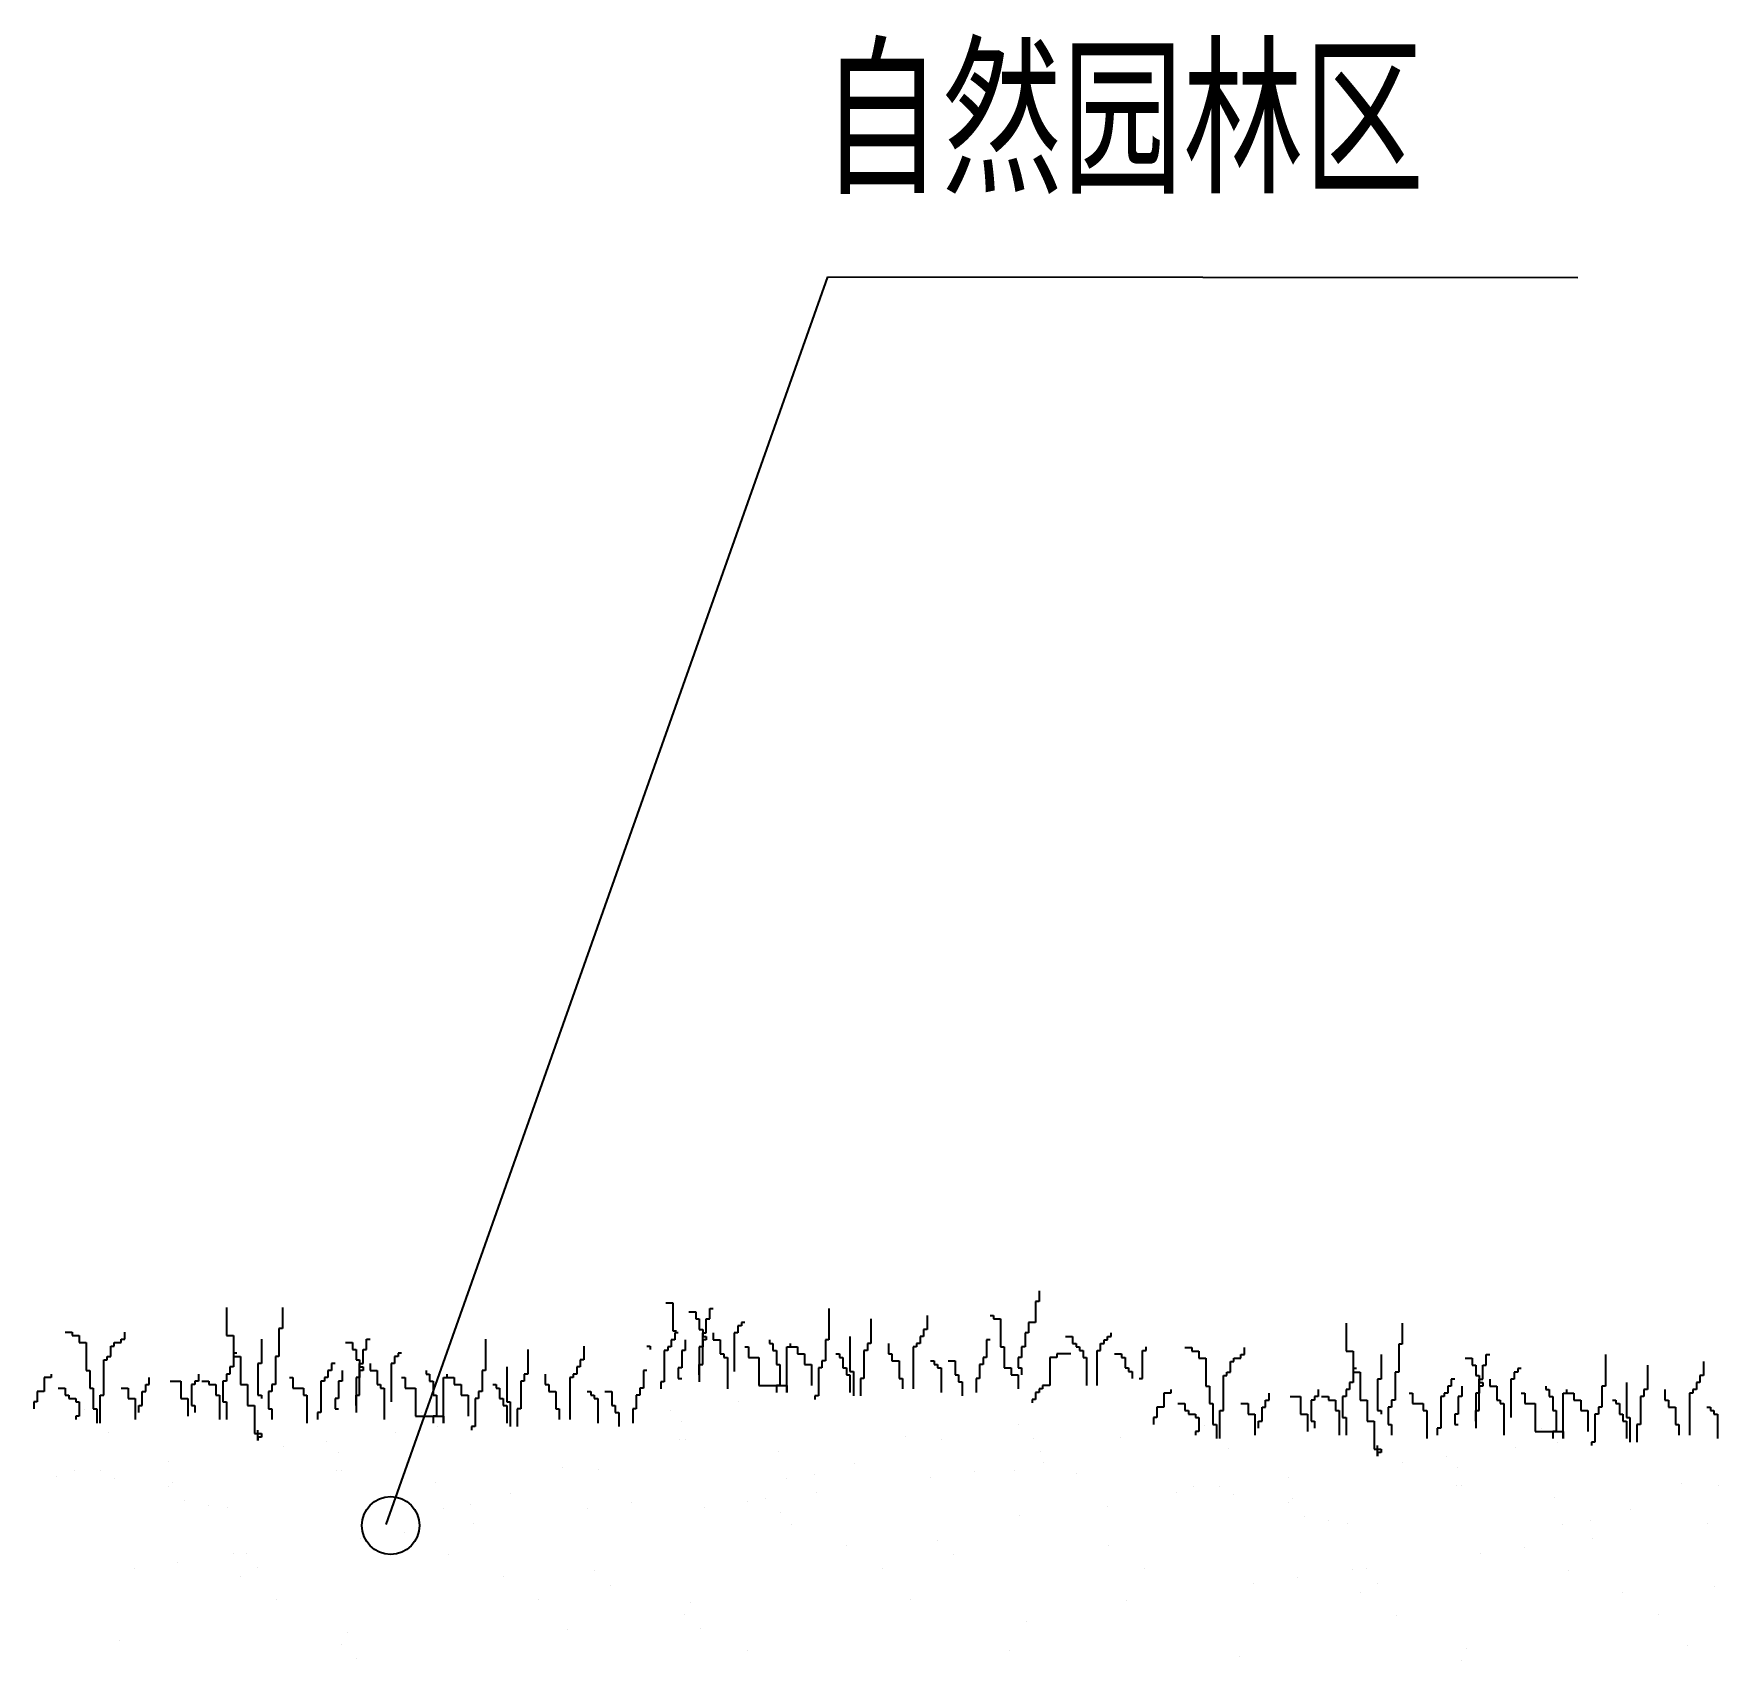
# Model space of a CAD drawing. Extents: x -2485 to 10115, y 1417 to 7253.
# Drawn here: x 4705.6 to 5105.6, y 5297.1 to 5683.2 of the extents above; entities that cross this region are included whole.
import ezdxf

# ---------------------------------------------------------------- set-up
doc = ezdxf.new("R2010")
doc.units = 0
doc.header["$MEASUREMENT"] = 0
for name, color, linetype in [('TEST', 41, 'CONTINUOUS'), ('TEXT', 41, 'CONTINUOUS'), ('TREE', 3, 'CONTINUOUS')]:
    doc.layers.add(name, color=color, linetype=linetype)
doc.styles.add('STYLE1', font='SimSun.ttf', dxfattribs={"width": 0.7})

msp = doc.modelspace()

# ---------------------------------------------------------------- linework, layer by layer
at = {"layer": 'TEST'}
for p, q in [((4789.25, 5329.38), (4894.17, 5625.54)), ((4894.17, 5625.54), (5072.23, 5625.39))]:
    msp.add_line(p, q, dxfattribs=at)
msp.add_circle((4790.33, 5329.11), 6.85, dxfattribs=at)
at = {"layer": 'TREE', "linetype": 'CONTINUOUS'}
for p, q in [((4855.69, 5381.96), (4857.36, 5381.96)), ((4857.36, 5381.96), (4857.36, 5375.31)), ((4943.51, 5382.3), (4943.51, 5377.32)), ((4944.34, 5382.3), (4943.51, 5382.3)), ((4944.34, 5384.8), (4944.34, 5382.3)), ((4751.32, 5380.86), (4751.32, 5374.21)), ((4764.64, 5380.86), (4764.64, 5375.88)), ((4861.13, 5379.81), (4862.8, 5379.81)), ((4862.8, 5379.81), (4862.8, 5378.15)), ((4862.8, 5378.15), (4863.63, 5378.15)), ((4863.63, 5378.15), (4863.63, 5375.66)), ((4865.3, 5378.15), (4866.13, 5378.15)), ((4865.3, 5374.83), (4865.3, 5378.15)), ((4866.13, 5380.64), (4866.96, 5380.64)), ((4866.13, 5378.15), (4866.13, 5380.64)), ((4873.62, 5377.32), (4873.62, 5376.49)), ((4874.45, 5377.32), (4873.62, 5377.32)), ((4894.42, 5380.64), (4894.42, 5373.17)), ((4904.4, 5378.15), (4904.4, 5372.33)), ((4917.71, 5378.98), (4917.71, 5375.66)), ((4932.69, 5378.98), (4933.52, 5378.98)), ((4933.52, 5378.98), (4933.52, 5378.15)), ((4933.52, 5378.15), (4935.19, 5378.15)), ((4935.19, 5378.15), (4935.19, 5371.5)), ((4941.84, 5377.32), (4941.84, 5374.83)), ((4943.51, 5377.32), (4941.84, 5377.32)), ((5017.23, 5377.17), (5017.23, 5370.52)), ((5030.55, 5377.17), (5030.55, 5372.19)), ((4713.05, 5375.04), (4714.71, 5375.04)), ((4714.71, 5375.04), (4714.71, 5374.21)), ((4714.71, 5374.21), (4716.38, 5374.21)), ((4716.38, 5374.21), (4716.38, 5372.55)), ((4726.36, 5373.38), (4727.19, 5373.38)), ((4726.36, 5372.55), (4726.36, 5373.38)), ((4727.19, 5373.38), (4727.19, 5375.04)), ((4751.32, 5374.21), (4752.99, 5374.21)), ((4752.99, 5374.21), (4752.99, 5369.23)), ((4759.64, 5373.38), (4759.64, 5367.57)), ((4763.8, 5375.88), (4763.8, 5369.23)), ((4764.64, 5375.88), (4763.8, 5375.88)), ((4784.6, 5373.38), (4785.44, 5373.38)), ((4784.6, 5370.89), (4784.6, 5373.38)), ((4812.89, 5373.38), (4812.89, 5365.91)), ((4856.97, 5373.17), (4856.97, 5371.5)), ((4857.81, 5373.17), (4856.97, 5373.17)), ((4857.36, 5375.31), (4858.19, 5375.31)), ((4857.81, 5374.83), (4857.81, 5373.17)), ((4858.64, 5374.83), (4857.81, 5374.83)), ((4860.3, 5373.17), (4860.3, 5370.67)), ((4863.63, 5375.66), (4864.46, 5375.66)), ((4864.46, 5375.66), (4864.46, 5374)), ((4864.46, 5374.83), (4865.3, 5374.83)), ((4864.46, 5367.35), (4864.46, 5374.83)), ((4864.46, 5374), (4865.3, 5374)), ((4864.46, 5373.17), (4864.46, 5371.5)), ((4865.3, 5373.17), (4864.46, 5373.17)), ((4865.3, 5374), (4865.3, 5373.17)), ((4866.96, 5374.83), (4866.96, 5373.17)), ((4866.96, 5373.17), (4868.62, 5373.17)), ((4868.62, 5373.17), (4868.62, 5369.84)), ((4871.95, 5374.83), (4871.95, 5365.69)), ((4872.78, 5374.83), (4871.95, 5374.83)), ((4872.78, 5376.49), (4872.78, 5374.83)), ((4873.62, 5376.49), (4872.78, 5376.49)), ((4880.27, 5373.17), (4880.27, 5372.33)), ((4893.58, 5373.17), (4893.58, 5368.18)), ((4894.42, 5373.17), (4893.58, 5373.17)), ((4899.41, 5374), (4899.41, 5365.69)), ((4916.05, 5374), (4916.05, 5372.33)), ((4916.88, 5374), (4916.05, 5374)), ((4916.88, 5375.66), (4916.88, 5374)), ((4917.71, 5375.66), (4916.88, 5375.66)), ((4931.86, 5373.17), (4931.86, 5369.01)), ((4932.69, 5373.17), (4931.86, 5373.17)), ((4941.01, 5374.83), (4941.01, 5371.5)), ((4941.84, 5374.83), (4941.01, 5374.83)), ((4950.6, 5374), (4952.27, 5374)), ((4952.27, 5374), (4952.27, 5372.33)), ((4959.75, 5373.17), (4960.59, 5373.17)), ((4959.75, 5372.33), (4959.75, 5373.17)), ((4960.59, 5374), (4961.42, 5374)), ((4960.59, 5373.17), (4960.59, 5374)), ((4961.42, 5374), (4961.42, 5374.83)), ((4716.38, 5372.55), (4718.04, 5372.55)), ((4718.04, 5372.55), (4718.04, 5365.91)), ((4723.03, 5369.23), (4723.86, 5369.23)), ((4723.03, 5368.4), (4723.03, 5369.23)), ((4723.86, 5371.72), (4724.7, 5371.72)), ((4723.86, 5369.23), (4723.86, 5371.72)), ((4724.7, 5372.55), (4726.36, 5372.55)), ((4724.7, 5371.72), (4724.7, 5372.55)), ((4752.99, 5370.06), (4752.99, 5366.74)), ((4753.82, 5370.06), (4752.99, 5370.06)), ((4752.99, 5369.23), (4754.65, 5369.23)), ((4754.65, 5369.23), (4754.65, 5362.58)), ((4762.97, 5369.23), (4762.97, 5362.58)), ((4763.8, 5369.23), (4762.97, 5369.23)), ((4779.61, 5372.55), (4781.28, 5372.55)), ((4781.28, 5372.55), (4781.28, 5370.89)), ((4781.28, 5370.89), (4782.11, 5370.89)), ((4782.11, 5370.89), (4782.11, 5368.4)), ((4783.77, 5370.89), (4784.6, 5370.89)), ((4783.77, 5367.57), (4783.77, 5370.89)), ((4791.26, 5369.23), (4791.26, 5367.57)), ((4792.09, 5369.23), (4791.26, 5369.23)), ((4792.09, 5370.06), (4792.09, 5369.23)), ((4792.92, 5370.06), (4792.09, 5370.06)), ((4822.88, 5370.89), (4822.88, 5365.07)), ((4836.19, 5371.72), (4836.19, 5368.4)), ((4851.17, 5371.72), (4852, 5371.72)), ((4852, 5371.72), (4852, 5370.89)), ((4855.31, 5370.67), (4855.31, 5363.2)), ((4856.14, 5370.67), (4855.31, 5370.67)), ((4856.14, 5371.5), (4856.14, 5370.67)), ((4856.97, 5371.5), (4856.14, 5371.5)), ((4859.47, 5370.67), (4859.47, 5366.52)), ((4860.3, 5370.67), (4859.47, 5370.67)), ((4863.63, 5371.5), (4863.63, 5363.2)), ((4864.46, 5371.5), (4863.63, 5371.5)), ((4868.62, 5369.84), (4869.46, 5369.84)), ((4869.46, 5369.84), (4869.46, 5369.01)), ((4869.46, 5369.01), (4870.29, 5369.01)), ((4870.29, 5369.01), (4870.29, 5361.53)), ((4874.45, 5371.5), (4875.28, 5371.5)), ((4875.28, 5371.5), (4875.28, 5369.01)), ((4875.28, 5369.01), (4877.78, 5369.01)), ((4877.78, 5369.01), (4877.78, 5362.36)), ((4880.27, 5372.33), (4881.1, 5372.33)), ((4881.1, 5372.33), (4881.1, 5370.67)), ((4881.1, 5370.67), (4881.94, 5370.67)), ((4881.94, 5370.67), (4881.94, 5367.35)), ((4884.43, 5371.5), (4885.26, 5371.5)), ((4884.43, 5360.7), (4884.43, 5371.5)), ((4885.26, 5371.5), (4885.26, 5372.33)), ((4885.26, 5371.5), (4886.93, 5371.5)), ((4886.93, 5371.5), (4886.93, 5369.84)), ((4886.93, 5369.84), (4888.59, 5369.84)), ((4888.59, 5369.84), (4888.59, 5367.35)), ((4896.08, 5369.84), (4896.91, 5369.84)), ((4896.91, 5369.84), (4896.91, 5369.01)), ((4896.91, 5369.01), (4897.74, 5369.01)), ((4897.74, 5369.01), (4897.74, 5366.52)), ((4902.74, 5370.67), (4902.74, 5364.03)), ((4903.57, 5370.67), (4902.74, 5370.67)), ((4903.57, 5372.33), (4903.57, 5370.67)), ((4904.4, 5372.33), (4903.57, 5372.33)), ((4908.56, 5372.33), (4908.56, 5369.84)), ((4908.56, 5369.84), (4909.39, 5369.84)), ((4909.39, 5369.84), (4909.39, 5368.18)), ((4914.39, 5371.5), (4914.39, 5361.53)), ((4915.22, 5371.5), (4914.39, 5371.5)), ((4915.22, 5372.33), (4915.22, 5371.5)), ((4916.05, 5372.33), (4915.22, 5372.33)), ((4931.03, 5369.01), (4931.03, 5367.35)), ((4931.86, 5369.01), (4931.03, 5369.01)), ((4935.19, 5371.5), (4936.02, 5371.5)), ((4936.02, 5371.5), (4936.02, 5366.52)), ((4939.35, 5369.01), (4939.35, 5366.52)), ((4940.18, 5369.01), (4939.35, 5369.01)), ((4940.18, 5371.5), (4940.18, 5369.01)), ((4941.01, 5371.5), (4940.18, 5371.5)), ((4946.84, 5369.01), (4946.84, 5362.36)), ((4948.5, 5369.01), (4946.84, 5369.01)), ((4948.5, 5369.84), (4948.5, 5369.01)), ((4951.83, 5369.84), (4948.5, 5369.84)), ((4952.27, 5372.33), (4953.1, 5372.33)), ((4953.1, 5372.33), (4953.1, 5371.5)), ((4953.1, 5371.5), (4953.93, 5371.5)), ((4953.93, 5371.5), (4953.93, 5370.67)), ((4953.93, 5370.67), (4954.76, 5370.67)), ((4954.76, 5370.67), (4954.76, 5369.01)), ((4954.76, 5369.01), (4955.59, 5369.01)), ((4955.59, 5369.01), (4955.59, 5362.36)), ((4958.09, 5370.67), (4958.92, 5370.67)), ((4958.09, 5362.36), (4958.09, 5370.67)), ((4958.92, 5372.33), (4959.75, 5372.33)), ((4958.92, 5370.67), (4958.92, 5372.33)), ((4962.25, 5369.84), (4963.91, 5369.84)), ((4963.91, 5369.84), (4963.91, 5369.01)), ((4963.91, 5369.01), (4964.75, 5369.01)), ((4964.75, 5369.01), (4964.75, 5366.52)), ((4968.91, 5370.67), (4969.74, 5370.67)), ((4968.91, 5364.03), (4968.91, 5370.67)), ((4969.74, 5370.67), (4969.74, 5371.5)), ((4978.96, 5371.35), (4980.63, 5371.35)), ((4980.63, 5371.35), (4980.63, 5370.52)), ((4980.63, 5370.52), (4982.29, 5370.52)), ((4982.29, 5370.52), (4982.29, 5368.86)), ((4992.27, 5369.69), (4993.11, 5369.69)), ((4992.27, 5368.86), (4992.27, 5369.69)), ((4993.11, 5369.69), (4993.11, 5371.35)), ((5017.23, 5370.52), (5018.9, 5370.52)), ((5018.9, 5370.52), (5018.9, 5365.54)), ((5025.56, 5369.69), (5025.56, 5363.88)), ((5029.72, 5372.19), (5029.72, 5365.54)), ((5030.55, 5372.19), (5029.72, 5372.19)), ((5050.52, 5369.69), (5051.35, 5369.69)), ((5050.52, 5367.2), (5050.52, 5369.69)), ((5078.81, 5369.69), (5078.81, 5362.22)), ((4709.72, 5365.07), (4709.72, 5364.24)), ((4718.04, 5365.91), (4718.87, 5365.91)), ((4718.87, 5365.91), (4718.87, 5361.75)), ((4722.2, 5368.4), (4723.03, 5368.4)), ((4722.2, 5360.09), (4722.2, 5368.4)), ((4744.67, 5365.07), (4744.67, 5363.41)), ((4751.32, 5365.07), (4751.32, 5363.41)), ((4752.15, 5365.07), (4751.32, 5365.07)), ((4752.15, 5366.74), (4752.15, 5365.07)), ((4752.99, 5366.74), (4752.15, 5366.74)), ((4758.81, 5367.57), (4758.81, 5360.09)), ((4759.64, 5367.57), (4758.81, 5367.57)), ((4775.45, 5365.91), (4775.45, 5364.24)), ((4776.28, 5365.91), (4775.45, 5365.91)), ((4776.28, 5367.57), (4776.28, 5365.91)), ((4777.12, 5367.57), (4776.28, 5367.57)), ((4778.78, 5365.91), (4778.78, 5363.41)), ((4782.11, 5368.4), (4782.94, 5368.4)), ((4782.94, 5368.4), (4782.94, 5366.74)), ((4782.94, 5367.57), (4783.77, 5367.57)), ((4782.94, 5360.09), (4782.94, 5367.57)), ((4782.94, 5366.74), (4783.77, 5366.74)), ((4782.94, 5365.91), (4782.94, 5364.24)), ((4783.77, 5365.91), (4782.94, 5365.91)), ((4783.77, 5366.74), (4783.77, 5365.91)), ((4785.44, 5367.57), (4785.44, 5365.91)), ((4785.44, 5365.91), (4787.1, 5365.91)), ((4787.1, 5365.91), (4787.1, 5362.58)), ((4790.43, 5367.57), (4790.43, 5358.43)), ((4791.26, 5367.57), (4790.43, 5367.57)), ((4798.75, 5365.91), (4798.75, 5365.07)), ((4798.75, 5365.07), (4799.58, 5365.07)), ((4799.58, 5365.07), (4799.58, 5363.41)), ((4803.74, 5364.24), (4803.74, 5365.07)), ((4812.06, 5365.91), (4812.06, 5360.92)), ((4812.89, 5365.91), (4812.06, 5365.91)), ((4817.89, 5366.74), (4817.89, 5358.43)), ((4822.05, 5365.07), (4822.05, 5363.41)), ((4822.88, 5365.07), (4822.05, 5365.07)), ((4827.04, 5365.07), (4827.04, 5362.58)), ((4833.69, 5365.07), (4833.69, 5364.24)), ((4834.53, 5365.07), (4833.69, 5365.07)), ((4834.53, 5366.74), (4834.53, 5365.07)), ((4835.36, 5366.74), (4834.53, 5366.74)), ((4835.36, 5368.4), (4835.36, 5366.74)), ((4836.19, 5368.4), (4835.36, 5368.4)), ((4850.34, 5365.91), (4850.34, 5361.75)), ((4851.17, 5365.91), (4850.34, 5365.91)), ((4858.64, 5366.52), (4858.64, 5364.03)), ((4859.47, 5366.52), (4858.64, 5366.52)), ((4863.63, 5367.35), (4864.46, 5367.35)), ((4863.63, 5364.86), (4863.63, 5367.35)), ((4881.94, 5367.35), (4882.77, 5367.35)), ((4882.77, 5367.35), (4882.77, 5362.36)), ((4888.59, 5367.35), (4890.26, 5367.35)), ((4890.26, 5367.35), (4890.26, 5362.36)), ((4891.92, 5366.52), (4891.92, 5359.87)), ((4892.75, 5366.52), (4891.92, 5366.52)), ((4892.75, 5368.18), (4892.75, 5366.52)), ((4893.58, 5368.18), (4892.75, 5368.18)), ((4897.74, 5366.52), (4898.58, 5366.52)), ((4898.58, 5366.52), (4898.58, 5364.86)), ((4899.41, 5365.69), (4900.24, 5365.69)), ((4900.24, 5365.69), (4900.24, 5359.87)), ((4909.39, 5368.18), (4911.06, 5368.18)), ((4911.06, 5368.18), (4911.06, 5364.03)), ((4918.55, 5368.18), (4919.38, 5368.18)), ((4919.38, 5368.18), (4919.38, 5367.35)), ((4919.38, 5367.35), (4920.21, 5367.35)), ((4920.21, 5367.35), (4920.21, 5366.52)), ((4920.21, 5366.52), (4921.04, 5366.52)), ((4921.04, 5366.52), (4921.04, 5360.7)), ((4922.71, 5368.18), (4924.37, 5368.18)), ((4924.37, 5368.18), (4924.37, 5364.86)), ((4930.19, 5367.35), (4930.19, 5364.03)), ((4931.03, 5367.35), (4930.19, 5367.35)), ((4936.02, 5366.52), (4937.68, 5366.52)), ((4937.68, 5366.52), (4937.68, 5364.86)), ((4939.35, 5366.52), (4940.18, 5366.52)), ((4940.18, 5366.52), (4940.18, 5364.86)), ((4964.75, 5366.52), (4965.58, 5366.52)), ((4965.58, 5366.52), (4965.58, 5365.69)), ((4965.58, 5365.69), (4966.41, 5365.69)), ((4966.41, 5365.69), (4966.41, 5364.03)), ((4982.29, 5368.86), (4983.95, 5368.86)), ((4983.95, 5368.86), (4983.95, 5362.22)), ((4988.95, 5365.54), (4989.78, 5365.54)), ((4988.95, 5364.71), (4988.95, 5365.54)), ((4989.78, 5368.03), (4990.61, 5368.03)), ((4989.78, 5365.54), (4989.78, 5368.03)), ((4990.61, 5368.86), (4992.27, 5368.86)), ((4990.61, 5368.03), (4990.61, 5368.86)), ((5018.9, 5366.37), (5018.9, 5363.05)), ((5019.73, 5366.37), (5018.9, 5366.37)), ((5018.9, 5365.54), (5020.56, 5365.54)), ((5020.56, 5365.54), (5020.56, 5358.89)), ((5028.88, 5365.54), (5028.88, 5358.89)), ((5029.72, 5365.54), (5028.88, 5365.54)), ((5045.52, 5368.86), (5047.19, 5368.86)), ((5047.19, 5368.86), (5047.19, 5367.2)), ((5047.19, 5367.2), (5048.02, 5367.2)), ((5048.02, 5367.2), (5048.02, 5364.71)), ((5049.68, 5367.2), (5050.52, 5367.2)), ((5049.68, 5363.88), (5049.68, 5367.2)), ((5057.17, 5365.54), (5057.17, 5363.88)), ((5058, 5365.54), (5057.17, 5365.54)), ((5058, 5366.37), (5058, 5365.54)), ((5058.84, 5366.37), (5058, 5366.37)), ((5088.79, 5367.2), (5088.79, 5361.38)), ((5102.1, 5368.03), (5102.1, 5364.71)), ((4706.39, 5360.92), (4706.39, 5358.43)), ((4708.06, 5360.92), (4706.39, 5360.92)), ((4708.06, 5364.24), (4708.06, 5360.92)), ((4709.72, 5364.24), (4708.06, 5364.24)), ((4711.38, 5361.75), (4713.05, 5361.75)), ((4713.05, 5361.75), (4713.05, 5360.09)), ((4718.87, 5361.75), (4719.7, 5361.75)), ((4719.7, 5361.75), (4719.7, 5356.77)), ((4726.36, 5361.75), (4728.03, 5361.75)), ((4728.03, 5361.75), (4728.03, 5359.26)), ((4731.35, 5360.92), (4732.19, 5360.92)), ((4731.35, 5357.6), (4731.35, 5360.92)), ((4732.19, 5362.58), (4733.02, 5362.58)), ((4732.19, 5360.92), (4732.19, 5362.58)), ((4733.02, 5362.58), (4733.02, 5364.24)), ((4738.01, 5363.41), (4740.51, 5363.41)), ((4740.51, 5363.41), (4740.51, 5359.26)), ((4743, 5362.58), (4743, 5357.6)), ((4743.83, 5362.58), (4743, 5362.58)), ((4743.83, 5363.41), (4743.83, 5362.58)), ((4744.67, 5363.41), (4743.83, 5363.41)), ((4745.5, 5363.41), (4747.16, 5363.41)), ((4747.16, 5363.41), (4747.16, 5362.58)), ((4747.16, 5362.58), (4748.83, 5362.58)), ((4748.83, 5362.58), (4748.83, 5360.09)), ((4750.49, 5363.41), (4750.49, 5358.43)), ((4751.32, 5363.41), (4750.49, 5363.41)), ((4754.65, 5362.58), (4756.31, 5362.58)), ((4756.31, 5362.58), (4756.31, 5357.6)), ((4761.31, 5360.92), (4761.31, 5356.77)), ((4762.14, 5360.92), (4761.31, 5360.92)), ((4762.14, 5362.58), (4762.14, 5360.92)), ((4762.97, 5362.58), (4762.14, 5362.58)), ((4766.3, 5364.24), (4767.13, 5364.24)), ((4767.13, 5364.24), (4767.13, 5361.75)), ((4767.13, 5361.75), (4769.63, 5361.75)), ((4769.63, 5361.75), (4769.63, 5360.09)), ((4773.79, 5363.41), (4773.79, 5355.94)), ((4774.62, 5363.41), (4773.79, 5363.41)), ((4774.62, 5364.24), (4774.62, 5363.41)), ((4775.45, 5364.24), (4774.62, 5364.24)), ((4777.95, 5363.41), (4777.95, 5359.26)), ((4778.78, 5363.41), (4777.95, 5363.41)), ((4782.11, 5364.24), (4782.11, 5355.94)), ((4782.94, 5364.24), (4782.11, 5364.24)), ((4787.1, 5362.58), (4787.93, 5362.58)), ((4787.93, 5362.58), (4787.93, 5361.75)), ((4787.93, 5361.75), (4788.76, 5361.75)), ((4788.76, 5361.75), (4788.76, 5354.27)), ((4792.92, 5364.24), (4793.76, 5364.24)), ((4793.76, 5364.24), (4793.76, 5361.75)), ((4793.76, 5361.75), (4796.25, 5361.75)), ((4796.25, 5361.75), (4796.25, 5355.1)), ((4799.58, 5363.41), (4800.41, 5363.41)), ((4800.41, 5363.41), (4800.41, 5360.09)), ((4802.91, 5364.24), (4803.74, 5364.24)), ((4802.91, 5353.44), (4802.91, 5364.24)), ((4803.74, 5364.24), (4805.41, 5364.24)), ((4805.41, 5364.24), (4805.41, 5362.58)), ((4805.41, 5362.58), (4807.07, 5362.58)), ((4807.07, 5362.58), (4807.07, 5360.09)), ((4811.23, 5360.92), (4811.23, 5359.26)), ((4812.06, 5360.92), (4811.23, 5360.92)), ((4814.56, 5362.58), (4815.39, 5362.58)), ((4815.39, 5362.58), (4815.39, 5361.75)), ((4815.39, 5361.75), (4816.22, 5361.75)), ((4816.22, 5361.75), (4816.22, 5359.26)), ((4821.21, 5363.41), (4821.21, 5356.77)), ((4822.05, 5363.41), (4821.21, 5363.41)), ((4827.04, 5362.58), (4827.87, 5362.58)), ((4827.87, 5362.58), (4827.87, 5360.92)), ((4827.87, 5360.92), (4829.53, 5360.92)), ((4829.53, 5360.92), (4829.53, 5356.77)), ((4832.86, 5364.24), (4832.86, 5354.27)), ((4833.69, 5364.24), (4832.86, 5364.24)), ((4837.02, 5360.92), (4837.85, 5360.92)), ((4837.85, 5360.92), (4837.85, 5360.09)), ((4841.18, 5360.92), (4842.85, 5360.92)), ((4842.85, 5360.92), (4842.85, 5357.6)), ((4849.5, 5361.75), (4849.5, 5360.09)), ((4850.34, 5361.75), (4849.5, 5361.75)), ((4854.48, 5363.2), (4854.48, 5361.53)), ((4855.31, 5363.2), (4854.48, 5363.2)), ((4858.64, 5364.03), (4859.47, 5364.03)), ((4877.78, 5362.36), (4884.43, 5362.36)), ((4881.94, 5362.36), (4881.94, 5360.7)), ((4882.77, 5362.36), (4881.94, 5362.36)), ((4884.43, 5362.36), (4884.43, 5360.7)), ((4898.58, 5364.86), (4899.41, 5364.86)), ((4899.41, 5364.86), (4899.41, 5360.7)), ((4901.91, 5364.03), (4901.91, 5359.87)), ((4902.74, 5364.03), (4901.91, 5364.03)), ((4911.06, 5364.03), (4911.89, 5364.03)), ((4911.89, 5364.03), (4911.89, 5361.53)), ((4924.37, 5364.86), (4925.2, 5364.86)), ((4925.2, 5364.86), (4925.2, 5363.2)), ((4925.2, 5363.2), (4926.03, 5363.2)), ((4926.03, 5363.2), (4926.03, 5359.87)), ((4929.36, 5364.03), (4929.36, 5360.7)), ((4930.19, 5364.03), (4929.36, 5364.03)), ((4937.68, 5364.86), (4939.35, 5364.86)), ((4939.35, 5364.86), (4939.35, 5361.53)), ((4944.34, 5361.53), (4944.34, 5360.7)), ((4945.17, 5361.53), (4944.34, 5361.53)), ((4945.17, 5362.36), (4945.17, 5361.53)), ((4946.84, 5362.36), (4945.17, 5362.36)), ((4968.07, 5364.03), (4968.91, 5364.03)), ((4975.63, 5361.38), (4975.63, 5360.55)), ((4983.95, 5362.22), (4984.79, 5362.22)), ((4984.79, 5362.22), (4984.79, 5358.06)), ((4988.11, 5364.71), (4988.95, 5364.71)), ((4988.11, 5356.4), (4988.11, 5364.71)), ((5010.58, 5361.38), (5010.58, 5359.72)), ((5017.23, 5361.38), (5017.23, 5359.72)), ((5018.07, 5361.38), (5017.23, 5361.38)), ((5018.07, 5363.05), (5018.07, 5361.38)), ((5018.9, 5363.05), (5018.07, 5363.05)), ((5024.72, 5363.88), (5024.72, 5356.4)), ((5025.56, 5363.88), (5024.72, 5363.88)), ((5041.36, 5362.22), (5041.36, 5360.55)), ((5042.2, 5362.22), (5041.36, 5362.22)), ((5042.2, 5363.88), (5042.2, 5362.22)), ((5043.03, 5363.88), (5042.2, 5363.88)), ((5044.69, 5362.22), (5044.69, 5359.72)), ((5048.02, 5364.71), (5048.85, 5364.71)), ((5048.85, 5364.71), (5048.85, 5363.05)), ((5048.85, 5363.88), (5049.68, 5363.88)), ((5048.85, 5356.4), (5048.85, 5363.88)), ((5048.85, 5363.05), (5049.68, 5363.05)), ((5048.85, 5362.22), (5048.85, 5360.55)), ((5049.68, 5362.22), (5048.85, 5362.22)), ((5049.68, 5363.05), (5049.68, 5362.22)), ((5051.35, 5363.88), (5051.35, 5362.22)), ((5051.35, 5362.22), (5053.01, 5362.22)), ((5053.01, 5362.22), (5053.01, 5358.89)), ((5056.34, 5363.88), (5056.34, 5354.74)), ((5057.17, 5363.88), (5056.34, 5363.88)), ((5064.66, 5362.22), (5064.66, 5361.38)), ((5064.66, 5361.38), (5065.49, 5361.38)), ((5065.49, 5361.38), (5065.49, 5359.72)), ((5069.65, 5360.55), (5069.65, 5361.38)), ((5077.97, 5362.22), (5077.97, 5357.23)), ((5078.81, 5362.22), (5077.97, 5362.22)), ((5083.8, 5363.05), (5083.8, 5354.74)), ((5087.96, 5361.38), (5087.96, 5359.72)), ((5088.79, 5361.38), (5087.96, 5361.38)), ((5092.95, 5361.38), (5092.95, 5358.89)), ((5099.61, 5361.38), (5099.61, 5360.55)), ((5100.44, 5361.38), (5099.61, 5361.38)), ((5100.44, 5363.05), (5100.44, 5361.38)), ((5101.27, 5363.05), (5100.44, 5363.05)), ((5101.27, 5364.71), (5101.27, 5363.05)), ((5102.1, 5364.71), (5101.27, 5364.71)), ((4705.56, 5358.43), (4705.56, 5356.77)), ((4706.39, 5358.43), (4705.56, 5358.43)), ((4713.05, 5360.09), (4713.88, 5360.09)), ((4713.88, 5360.09), (4713.88, 5359.26)), ((4713.88, 5359.26), (4715.54, 5359.26)), ((4715.54, 5359.26), (4715.54, 5358.43)), ((4715.54, 5358.43), (4716.38, 5358.43)), ((4716.38, 5358.43), (4716.38, 5355.1)), ((4721.37, 5360.09), (4722.2, 5360.09)), ((4721.37, 5353.44), (4721.37, 5360.09)), ((4728.03, 5359.26), (4729.69, 5359.26)), ((4729.69, 5359.26), (4729.69, 5354.27)), ((4730.52, 5357.6), (4731.35, 5357.6)), ((4730.52, 5355.94), (4730.52, 5357.6)), ((4740.51, 5359.26), (4742.17, 5359.26)), ((4742.17, 5359.26), (4742.17, 5355.1)), ((4743, 5357.6), (4743.83, 5357.6)), ((4743.83, 5357.6), (4743.83, 5355.94)), ((4748.83, 5360.09), (4749.66, 5360.09)), ((4749.66, 5360.09), (4749.66, 5354.27)), ((4750.49, 5358.43), (4751.32, 5358.43)), ((4751.32, 5358.43), (4751.32, 5354.27)), ((4756.31, 5357.6), (4757.98, 5357.6)), ((4757.98, 5357.6), (4757.98, 5350.95)), ((4758.81, 5360.09), (4759.64, 5360.09)), ((4759.64, 5360.09), (4759.64, 5359.26)), ((4769.63, 5360.09), (4770.46, 5360.09)), ((4770.46, 5360.09), (4770.46, 5353.44)), ((4777.12, 5359.26), (4777.12, 5356.77)), ((4777.95, 5359.26), (4777.12, 5359.26)), ((4782.11, 5360.09), (4782.94, 5360.09)), ((4782.11, 5357.6), (4782.11, 5360.09)), ((4800.41, 5360.09), (4801.25, 5360.09)), ((4801.25, 5360.09), (4801.25, 5355.1)), ((4807.07, 5360.09), (4808.73, 5360.09)), ((4808.73, 5360.09), (4808.73, 5355.1)), ((4810.4, 5359.26), (4810.4, 5352.61)), ((4811.23, 5359.26), (4810.4, 5359.26)), ((4816.22, 5359.26), (4817.05, 5359.26)), ((4817.05, 5359.26), (4817.05, 5357.6)), ((4817.05, 5357.6), (4817.89, 5357.6)), ((4817.89, 5358.43), (4818.72, 5358.43)), ((4817.89, 5357.6), (4817.89, 5353.44)), ((4818.72, 5358.43), (4818.72, 5352.61)), ((4837.85, 5360.09), (4838.69, 5360.09)), ((4838.69, 5360.09), (4838.69, 5359.26)), ((4838.69, 5359.26), (4839.52, 5359.26)), ((4839.52, 5359.26), (4839.52, 5353.44)), ((4842.85, 5357.6), (4843.68, 5357.6)), ((4843.68, 5357.6), (4843.68, 5355.94)), ((4848.67, 5360.09), (4848.67, 5356.77)), ((4849.5, 5360.09), (4848.67, 5360.09)), ((4872.99, 5358.55), (4872.99, 5358.55)), ((4891.09, 5359.87), (4891.09, 5359.04)), ((4891.92, 5359.87), (4891.09, 5359.87)), ((4942.68, 5359.04), (4942.68, 5358.21)), ((4943.51, 5359.04), (4942.68, 5359.04)), ((4943.51, 5360.7), (4943.51, 5359.04)), ((4944.34, 5360.7), (4943.51, 5360.7)), ((4972.3, 5357.23), (4972.3, 5354.74)), ((4973.97, 5357.23), (4972.3, 5357.23)), ((4973.97, 5360.55), (4973.97, 5357.23)), ((4975.63, 5360.55), (4973.97, 5360.55)), ((4977.3, 5358.06), (4978.96, 5358.06)), ((4978.96, 5358.06), (4978.96, 5356.4)), ((4984.79, 5358.06), (4985.62, 5358.06)), ((4985.62, 5358.06), (4985.62, 5353.08)), ((4992.27, 5358.06), (4993.94, 5358.06)), ((4993.94, 5358.06), (4993.94, 5355.57)), ((4997.27, 5357.23), (4998.1, 5357.23)), ((4997.27, 5353.91), (4997.27, 5357.23)), ((4998.1, 5358.89), (4998.93, 5358.89)), ((4998.1, 5357.23), (4998.1, 5358.89)), ((4998.93, 5358.89), (4998.93, 5360.55)), ((5003.92, 5359.72), (5006.42, 5359.72)), ((5006.42, 5359.72), (5006.42, 5355.57)), ((5008.91, 5358.89), (5008.91, 5353.91)), ((5009.75, 5358.89), (5008.91, 5358.89)), ((5009.75, 5359.72), (5009.75, 5358.89)), ((5010.58, 5359.72), (5009.75, 5359.72)), ((5011.41, 5359.72), (5013.07, 5359.72)), ((5013.07, 5359.72), (5013.07, 5358.89)), ((5013.07, 5358.89), (5014.74, 5358.89)), ((5014.74, 5358.89), (5014.74, 5356.4)), ((5016.4, 5359.72), (5016.4, 5354.74)), ((5017.23, 5359.72), (5016.4, 5359.72)), ((5020.56, 5358.89), (5022.23, 5358.89)), ((5022.23, 5358.89), (5022.23, 5353.91)), ((5027.22, 5357.23), (5027.22, 5353.08)), ((5028.05, 5357.23), (5027.22, 5357.23)), ((5028.05, 5358.89), (5028.05, 5357.23)), ((5028.88, 5358.89), (5028.05, 5358.89)), ((5032.21, 5360.55), (5033.04, 5360.55)), ((5033.04, 5360.55), (5033.04, 5358.06)), ((5033.04, 5358.06), (5035.54, 5358.06)), ((5035.54, 5358.06), (5035.54, 5356.4)), ((5039.7, 5359.72), (5039.7, 5352.24)), ((5040.53, 5359.72), (5039.7, 5359.72)), ((5040.53, 5360.55), (5040.53, 5359.72)), ((5041.36, 5360.55), (5040.53, 5360.55)), ((5043.86, 5359.72), (5043.86, 5355.57)), ((5044.69, 5359.72), (5043.86, 5359.72)), ((5048.02, 5360.55), (5048.02, 5352.24)), ((5048.85, 5360.55), (5048.02, 5360.55)), ((5053.01, 5358.89), (5053.84, 5358.89)), ((5053.84, 5358.89), (5053.84, 5358.06)), ((5053.84, 5358.06), (5054.68, 5358.06)), ((5054.68, 5358.06), (5054.68, 5350.58)), ((5058.84, 5360.55), (5059.67, 5360.55)), ((5059.67, 5360.55), (5059.67, 5358.06)), ((5059.67, 5358.06), (5062.17, 5358.06)), ((5062.17, 5358.06), (5062.17, 5351.41)), ((5065.49, 5359.72), (5066.33, 5359.72)), ((5066.33, 5359.72), (5066.33, 5356.4)), ((5068.82, 5360.55), (5069.65, 5360.55)), ((5068.82, 5349.75), (5068.82, 5360.55)), ((5069.65, 5360.55), (5071.32, 5360.55)), ((5071.32, 5360.55), (5071.32, 5358.89)), ((5071.32, 5358.89), (5072.98, 5358.89)), ((5072.98, 5358.89), (5072.98, 5356.4)), ((5077.14, 5357.23), (5077.14, 5355.57)), ((5077.97, 5357.23), (5077.14, 5357.23)), ((5080.47, 5358.89), (5081.3, 5358.89)), ((5081.3, 5358.89), (5081.3, 5358.06)), ((5081.3, 5358.06), (5082.13, 5358.06)), ((5082.13, 5358.06), (5082.13, 5355.57)), ((5087.13, 5359.72), (5087.13, 5353.08)), ((5087.96, 5359.72), (5087.13, 5359.72)), ((5092.95, 5358.89), (5093.78, 5358.89)), ((5093.78, 5358.89), (5093.78, 5357.23)), ((5093.78, 5357.23), (5095.45, 5357.23)), ((5095.45, 5357.23), (5095.45, 5353.08)), ((5098.77, 5360.55), (5098.77, 5350.58)), ((5099.61, 5360.55), (5098.77, 5360.55)), ((5102.93, 5357.23), (5103.77, 5357.23)), ((5103.77, 5357.23), (5103.77, 5356.4)), ((4715.54, 5355.1), (4715.54, 5354.27)), ((4716.38, 5355.1), (4715.54, 5355.1)), ((4717.74, 5356.61), (4717.74, 5356.61)), ((4719.7, 5356.77), (4720.54, 5356.77)), ((4720.54, 5356.77), (4720.54, 5353.44)), ((4761.31, 5356.77), (4762.14, 5356.77)), ((4762.14, 5356.77), (4762.14, 5354.27)), ((4772.96, 5355.94), (4772.96, 5354.27)), ((4773.79, 5355.94), (4772.96, 5355.94)), ((4777.12, 5356.77), (4777.95, 5356.77)), ((4796.25, 5355.1), (4802.91, 5355.1)), ((4797.76, 5355.92), (4797.76, 5355.92)), ((4800.41, 5355.1), (4800.41, 5353.44)), ((4801.25, 5355.1), (4800.41, 5355.1)), ((4802.91, 5355.1), (4802.91, 5353.44)), ((4820.38, 5356.77), (4820.38, 5352.61)), ((4821.21, 5356.77), (4820.38, 5356.77)), ((4829.53, 5356.77), (4830.37, 5356.77)), ((4830.37, 5356.77), (4830.37, 5354.27)), ((4843.68, 5355.94), (4844.51, 5355.94)), ((4844.51, 5355.94), (4844.51, 5352.61)), ((4847.84, 5356.77), (4847.84, 5353.44)), ((4848.67, 5356.77), (4847.84, 5356.77)), ((4856.73, 5356.41), (4856.73, 5356.41)), ((4859.38, 5353.75), (4859.38, 5353.75)), ((4939.41, 5353.06), (4939.41, 5353.06)), ((4971.47, 5354.74), (4971.47, 5353.08)), ((4972.3, 5354.74), (4971.47, 5354.74)), ((4978.96, 5356.4), (4979.79, 5356.4)), ((4979.79, 5356.4), (4979.79, 5355.57)), ((4979.79, 5355.57), (4981.46, 5355.57)), ((4981.46, 5355.57), (4981.46, 5354.74)), ((4981.46, 5354.74), (4982.29, 5354.74)), ((4982.29, 5354.74), (4982.29, 5351.41)), ((4983.65, 5352.92), (4983.65, 5352.92)), ((4985.62, 5353.08), (4986.45, 5353.08)), ((4986.45, 5353.08), (4986.45, 5349.75)), ((4987.28, 5356.4), (4988.11, 5356.4)), ((4987.28, 5349.75), (4987.28, 5356.4)), ((4993.94, 5355.57), (4995.6, 5355.57)), ((4995.6, 5355.57), (4995.6, 5350.58)), ((4996.43, 5353.91), (4997.27, 5353.91)), ((4996.43, 5352.24), (4996.43, 5353.91)), ((5006.42, 5355.57), (5008.08, 5355.57)), ((5008.08, 5355.57), (5008.08, 5351.41)), ((5008.91, 5353.91), (5009.75, 5353.91)), ((5009.75, 5353.91), (5009.75, 5352.24)), ((5014.74, 5356.4), (5015.57, 5356.4)), ((5015.57, 5356.4), (5015.57, 5350.58)), ((5016.4, 5354.74), (5017.23, 5354.74)), ((5017.23, 5354.74), (5017.23, 5350.58)), ((5022.23, 5353.91), (5023.89, 5353.91)), ((5023.89, 5353.91), (5023.89, 5347.26)), ((5024.72, 5356.4), (5025.56, 5356.4)), ((5025.56, 5356.4), (5025.56, 5355.57)), ((5027.22, 5353.08), (5028.05, 5353.08)), ((5028.05, 5353.08), (5028.05, 5350.58)), ((5035.54, 5356.4), (5036.37, 5356.4)), ((5036.37, 5356.4), (5036.37, 5349.75)), ((5043.03, 5355.57), (5043.03, 5353.08)), ((5043.86, 5355.57), (5043.03, 5355.57)), ((5043.03, 5353.08), (5043.86, 5353.08)), ((5048.02, 5356.4), (5048.85, 5356.4)), ((5048.02, 5353.91), (5048.02, 5356.4)), ((5066.33, 5356.4), (5067.16, 5356.4)), ((5067.16, 5356.4), (5067.16, 5351.41)), ((5072.98, 5356.4), (5074.65, 5356.4)), ((5074.65, 5356.4), (5074.65, 5351.41)), ((5076.31, 5355.57), (5076.31, 5348.92)), ((5077.14, 5355.57), (5076.31, 5355.57)), ((5082.13, 5355.57), (5082.97, 5355.57)), ((5082.97, 5355.57), (5082.97, 5353.91)), ((5082.97, 5353.91), (5083.8, 5353.91)), ((5083.8, 5354.74), (5084.63, 5354.74)), ((5083.8, 5353.91), (5083.8, 5349.75)), ((5084.63, 5354.74), (5084.63, 5348.92)), ((5086.29, 5353.08), (5086.29, 5348.92)), ((5087.13, 5353.08), (5086.29, 5353.08)), ((5095.45, 5353.08), (5096.28, 5353.08)), ((5096.28, 5353.08), (5096.28, 5350.58)), ((5103.77, 5356.4), (5104.6, 5356.4)), ((5104.6, 5356.4), (5104.6, 5355.57)), ((5104.6, 5355.57), (5105.43, 5355.57)), ((5105.43, 5355.57), (5105.43, 5349.75)), ((4723.43, 5351.12), (4723.43, 5351.12)), ((4757.98, 5350.95), (4759.64, 5350.95)), ((4758.81, 5349.29), (4758.81, 5351.78)), ((4758.81, 5350.12), (4758.81, 5349.29)), ((4759.64, 5350.12), (4758.81, 5350.12)), ((4759.64, 5350.95), (4759.64, 5350.12)), ((4775.21, 5349.15), (4775.21, 5349.15)), ((4791.47, 5351.29), (4791.47, 5351.29)), ((4801.45, 5352.54), (4801.45, 5352.54)), ((4809.57, 5352.61), (4809.57, 5351.78)), ((4810.4, 5352.61), (4809.57, 5352.61)), ((4858.96, 5349.51), (4858.96, 5349.51)), ((4860.24, 5349.47), (4860.24, 5349.47)), ((4912.59, 5350.13), (4912.59, 5350.13)), ((4921.24, 5349.63), (4921.24, 5349.63)), ((4943.1, 5349.68), (4943.1, 5349.68)), ((4963.75, 5349.89), (4963.75, 5349.89)), ((4981.46, 5351.41), (4981.46, 5350.58)), ((4982.29, 5351.41), (4981.46, 5351.41)), ((5038.87, 5352.24), (5038.87, 5350.58)), ((5039.7, 5352.24), (5038.87, 5352.24)), ((5062.17, 5351.41), (5068.82, 5351.41)), ((5063.68, 5352.23), (5063.68, 5352.23)), ((5066.33, 5351.41), (5066.33, 5349.75)), ((5067.16, 5351.41), (5066.33, 5351.41)), ((5068.82, 5351.41), (5068.82, 5349.75)), ((5075.48, 5348.92), (5075.48, 5348.09)), ((5076.31, 5348.92), (5075.48, 5348.92)), ((4764.8, 5347.78), (4764.8, 5347.78)), ((4777.86, 5346.49), (4777.86, 5346.49)), ((4882.44, 5346.67), (4882.44, 5346.67)), ((4944.73, 5346.78), (4944.73, 5346.78)), ((4989.35, 5347.43), (4989.35, 5347.43)), ((5023.89, 5347.26), (5025.56, 5347.26)), ((5024.72, 5345.6), (5024.72, 5348.09)), ((5024.72, 5346.43), (5024.72, 5345.6)), ((5025.56, 5346.43), (5024.72, 5346.43)), ((5025.56, 5347.26), (5025.56, 5346.43)), ((5041.12, 5345.46), (5041.12, 5345.46)), ((5057.38, 5347.6), (5057.38, 5347.6)), ((5067.36, 5348.85), (5067.36, 5348.85)), ((4715.15, 5342.14), (4715.15, 5342.14)), ((4721.37, 5342.06), (4721.37, 5342.06)), ((4737.63, 5344.2), (4737.63, 5344.2)), ((4777.43, 5342.25), (4777.43, 5342.25)), ((4778.71, 5342.21), (4778.71, 5342.21)), ((4831.06, 5342.87), (4831.06, 5342.87)), ((4839.72, 5342.37), (4839.72, 5342.37)), ((4890.88, 5341.29), (4890.88, 5341.29)), ((4900.37, 5343.86), (4900.37, 5343.86)), ((4929.01, 5341.82), (4929.01, 5341.82)), ((4938.37, 5342.24), (4938.37, 5342.24)), ((4945.27, 5343.96), (4945.27, 5343.96)), ((4953.16, 5341.41), (4953.16, 5341.41)), ((5030.71, 5344.09), (5030.71, 5344.09)), ((5043.77, 5342.8), (5043.77, 5342.8)), ((4710.96, 5340.69), (4710.96, 5340.69)), ((4724.69, 5340.26), (4724.69, 5340.26)), ((4737.64, 5338.37), (4737.64, 5338.37)), ((4738.64, 5339.29), (4738.64, 5339.29)), ((4800.92, 5339.41), (4800.92, 5339.41)), ((4884.35, 5340.3), (4884.35, 5340.3)), ((4918.6, 5340.45), (4918.6, 5340.45)), ((4976.87, 5337), (4976.87, 5337)), ((4981.06, 5338.45), (4981.06, 5338.45)), ((4987.28, 5338.37), (4987.28, 5338.37)), ((5003.54, 5340.51), (5003.54, 5340.51)), ((5043.35, 5338.56), (5043.35, 5338.56)), ((5044.62, 5338.52), (5044.62, 5338.52)), ((5096.98, 5339.18), (5096.98, 5339.18)), ((5105.63, 5338.68), (5105.63, 5338.68)), ((4741.33, 5334.99), (4741.33, 5334.99)), ((4747.07, 5333.92), (4747.07, 5333.92)), ((4751.67, 5333.28), (4751.67, 5333.28)), ((4802.83, 5333.04), (4802.83, 5333.04)), ((4809.35, 5334.03), (4809.35, 5334.03)), ((4818.85, 5336.6), (4818.85, 5336.6)), ((4837.07, 5333.19), (4837.07, 5333.19)), ((4847.48, 5334.56), (4847.48, 5334.56)), ((4864.76, 5333.36), (4864.76, 5333.36)), ((4875.17, 5334.73), (4875.17, 5334.73)), ((4879.29, 5335.51), (4879.29, 5335.51)), ((4891.43, 5336.87), (4891.43, 5336.87)), ((4960.5, 5333.74), (4960.5, 5333.74)), ((4990.61, 5336.57), (4990.61, 5336.57)), ((5003.55, 5334.68), (5003.55, 5334.68)), ((5004.55, 5335.6), (5004.55, 5335.6)), ((5066.83, 5335.72), (5066.83, 5335.72)), ((4809.91, 5329.61), (4809.91, 5329.61)), ((4882.97, 5332.13), (4882.97, 5332.13)), ((4885.61, 5329.44), (4885.61, 5329.44)), ((4939.63, 5331.38), (4939.63, 5331.38)), ((5007.24, 5331.3), (5007.24, 5331.3)), ((5012.98, 5330.23), (5012.98, 5330.23)), ((5017.58, 5329.59), (5017.58, 5329.59)), ((5068.74, 5329.35), (5068.74, 5329.35)), ((5075.27, 5330.34), (5075.27, 5330.34)), ((5084.76, 5332.91), (5084.76, 5332.91)), ((5102.98, 5329.5), (5102.98, 5329.5)), ((4783.24, 5326.1), (4783.24, 5326.1)), ((4793.65, 5327.47), (4793.65, 5327.47)), ((4920.28, 5325.62), (4920.28, 5325.62)), ((5075.82, 5325.92), (5075.82, 5325.92)), ((4752.93, 5322.42), (4752.93, 5322.42)), ((4756.07, 5322.53), (4756.07, 5322.53)), ((4804.09, 5322.18), (4804.09, 5322.18)), ((4898.6, 5324.26), (4898.6, 5324.26)), ((4923.97, 5322.24), (4923.97, 5322.24)), ((4960.88, 5324.37), (4960.88, 5324.37)), ((5049.15, 5322.41), (5049.15, 5322.41)), ((5059.56, 5323.78), (5059.56, 5323.78)), ((4729.4, 5319.01), (4729.4, 5319.01)), ((4739.81, 5320.39), (4739.81, 5320.39)), ((4758.73, 5319.05), (4758.73, 5319.05)), ((4817.07, 5317), (4817.07, 5317)), ((4838.76, 5318.36), (4838.76, 5318.36)), ((4907.03, 5318.89), (4907.03, 5318.89)), ((4969.31, 5319), (4969.31, 5319)), ((5018.84, 5318.73), (5018.84, 5318.73)), ((5021.98, 5318.84), (5021.98, 5318.84)), ((5070, 5318.49), (5070, 5318.49)), ((4754.79, 5316.89), (4754.79, 5316.89)), ((4842.44, 5314.98), (4842.44, 5314.98)), ((4995.31, 5315.32), (4995.31, 5315.32)), ((5005.72, 5316.69), (5005.72, 5316.69)), ((5020.7, 5313.2), (5020.7, 5313.2)), ((5024.64, 5315.36), (5024.64, 5315.36)), ((5082.99, 5313.31), (5082.99, 5313.31)), ((5104.67, 5314.67), (5104.67, 5314.67)), ((4763.22, 5311.51), (4763.22, 5311.51)), ((4825.51, 5311.63), (4825.51, 5311.63)), ((4861.49, 5310.93), (4861.49, 5310.93)), ((4913.85, 5311.6), (4913.85, 5311.6)), ((4965.01, 5311.35), (4965.01, 5311.35)), ((4860.16, 5308.07), (4860.16, 5308.07)), ((4941.37, 5306.3), (4941.37, 5306.3)), ((5029.14, 5307.82), (5029.14, 5307.82)), ((5091.42, 5307.94), (5091.42, 5307.94)), ((4725.95, 5301.72), (4725.95, 5301.72)), ((4779.97, 5303.67), (4779.97, 5303.67)), ((4832.32, 5304.34), (4832.32, 5304.34)), ((4863.84, 5304.69), (4863.84, 5304.69)), ((4778.63, 5300.81), (4778.63, 5300.81)), ((4782.32, 5297.43), (4782.32, 5297.43)), ((4875.11, 5299.43), (4875.11, 5299.43)), ((4937.39, 5299.55), (4937.39, 5299.55)), ((4991.87, 5298.03), (4991.87, 5298.03)), ((5044.55, 5297.11), (5044.55, 5297.11)), ((5045.88, 5299.98), (5045.88, 5299.98)), ((5098.24, 5300.65), (5098.24, 5300.65))]:
    msp.add_line(p, q, dxfattribs=at)

# ---------------------------------------------------------------- texts
at = {"layer": 'TEXT', "linetype": 'CONTINUOUS', "style": 'STYLE1', "width": 0.7}
msp.add_text('自然园林区', height=30, dxfattribs=at).set_placement((4892.56, 5648.54))

doc.saveas('drawing.dxf')
